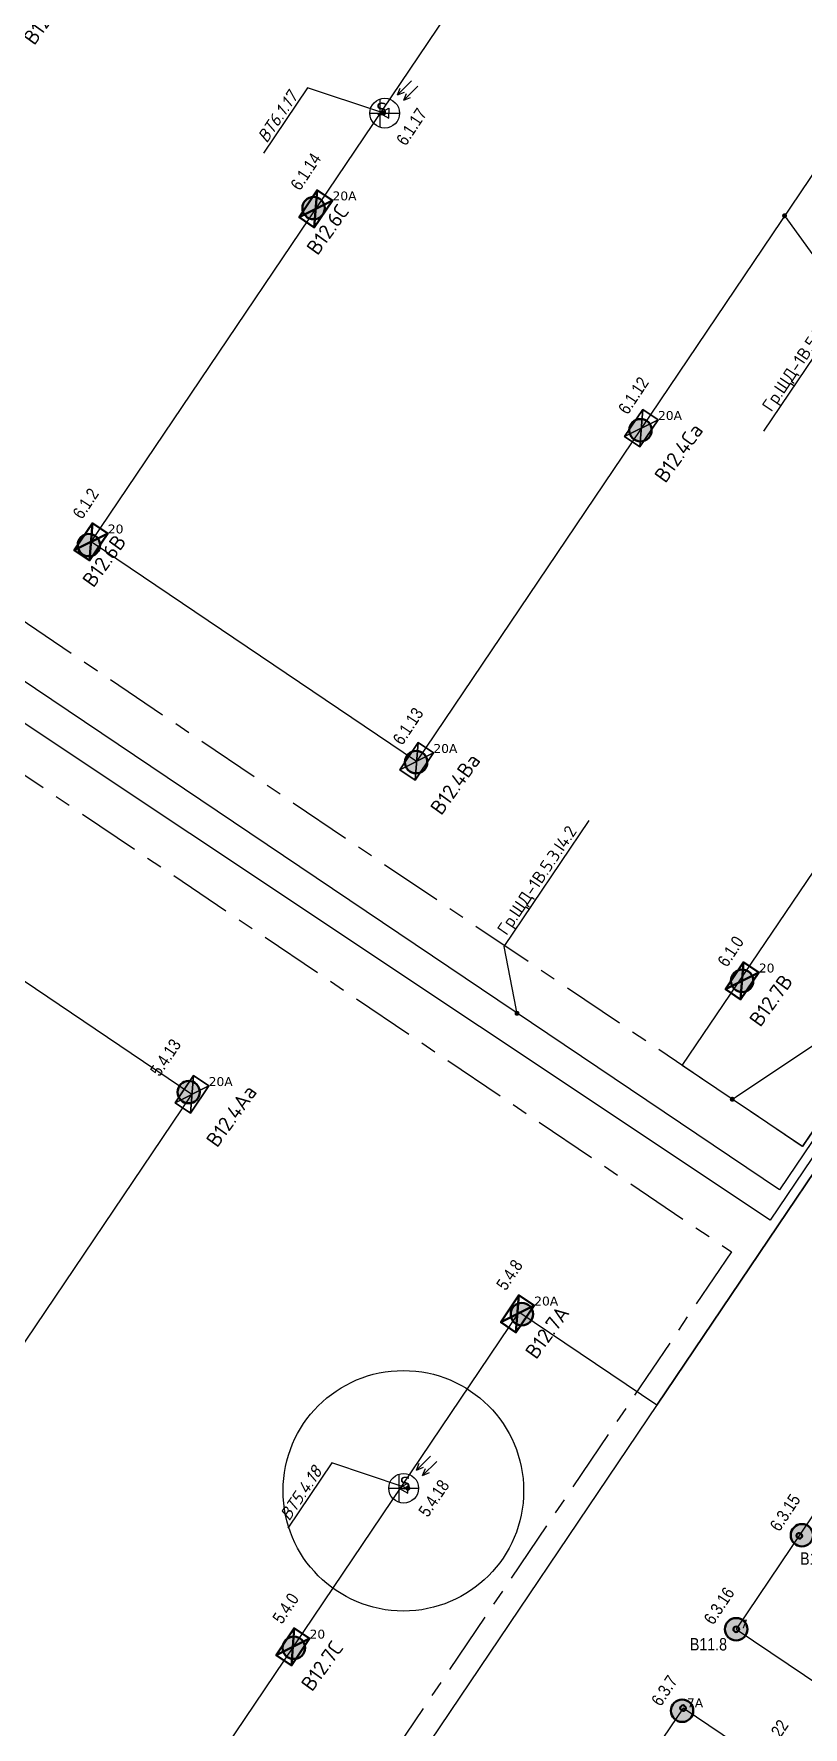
# Model space of a CAD drawing. Header units: millimetres. Extents: x -243740 to 150609, y -473655 to -165121.
# Drawn here: x 78050 to 93560, y -329956 to -295812 of the extents above; entities that cross this region are included whole.
import ezdxf
from ezdxf import colors
from ezdxf.entities.mleader import LeaderData, LeaderLine
from ezdxf.enums import TextEntityAlignment as Align
from ezdxf.math import Vec2, Vec3

# ---------------------------------------------------------------- set-up
doc = ezdxf.new("R2010")
doc.units = ezdxf.units.MM
doc.linetypes.add('Линия сетки', pattern=[22.225, 12.7, -3.175, 3.175, -3.175])
for name, color, linetype, lineweight in [('0_Авт.', 255, 'Continuous', 5), ('_освещение_dali', 3, 'Continuous', 50), ('DALLI', 6, 'TRAY', 30), ('DLX_FL2_LUM 5', 5, 'Continuous', 40), ('Аварийное_овещение', 1, 'Continuous', 30), ('Освещение', 5, 'Continuous', 30), ('Светильники аварийные', 1, 'Continuous', 40)]:
    doc.layers.add(name, color=color, linetype=linetype, lineweight=lineweight)
for name, color, linetype in [('_HMI', 6, 'Continuous'), ('_Гр.ЩД-1В.5.3.I4.1', 6, 'Continuous'), ('_Гр.ЩД-1В.5.3.I4.2', 6, 'Continuous'), ('_Гр.ЩД-1В.5.3.I4.4', 6, 'Continuous'), ('_Гр.ЩД-1В.5.3.I4.5', 6, 'Continuous'), ('_Гр.ЩД-1В.5.3.I4.7', 6, 'Continuous')]:
    doc.layers.add(name, color=color, linetype=linetype)
doc.layers.add('DLX_FL1_LUM 9', color=7, linetype='Continuous', lineweight=40, true_color=0xf70808)
doc.layers.add('сВЕтильники', color=7, linetype='Continuous', lineweight=40, true_color=0x600080)
doc.styles.add('Arial Narrow_6', font='ARIALN.TTF', dxfattribs={"height": 193.245432})
doc.styles.add('ELine', font='txt.shx')
doc.styles.add('ISOCPEUR', font='isocpeur.ttf')
doc.styles.add('ISOCPEUR_1', font='isocpeur.ttf', dxfattribs={"height": 200})
doc.styles.get("Standard").update_dxf_attribs({"font": 'ARIALN.TTF'})
doc.styles.add('TableTextStyle', font='')
doc.styles.add('Шрифт - 200', font='', dxfattribs={"height": 200})
doc.styles.get('TableTextStyle').set_extended_font_data('VERDANA.TTF')
doc.styles.get('Шрифт - 200').set_extended_font_data('GOST Common', italic=True)
doc.linetypes.add('TRAY', pattern='A,12.119257,["_",ELine,S=4.5,R=90,X=0,Y=-1.555839],0.750382,["_",ELine,S=4.5,R=0,X=0,Y=-0.805849],1.314849,["_",ELine,S=4.5,R=0,X=0,Y=-0.805849],2.250029,["_",ELine,S=4.5,R=90,X=0,Y=-1.555839],13.565483', length=30)
doc.linetypes.add('Truba', pattern='A,3e-05,[4,MSH_7,S=1,R=0,X=0,Y=0],-3.022072', length=3.022102)
doc.linetypes.add('Проводка в лотке', pattern='A,7.5,[130,ltypeshp.shx,S=0.5,R=0,X=0,Y=0],1,[130,ltypeshp.shx,S=1,R=90,X=0,Y=-0.5],1,[130,ltypeshp.shx,S=0.5,R=0,X=0,Y=0],7.5', length=17)

# ---------------------------------------------------------------- blocks, each defined once
blk = doc.blocks.new('A$C0249faeb')
at = {"layer": 'DALLI', "color": 0, "linetype": 'Линия сетки', "lineweight": -3, "ltscale": 100}
for points in [[(-32903, -22743), (-49501, -47350), (-75483, -29824), (-58886, -5217)], [(-50932, -49471), (-66828, -73039), (-92811, -55514), (-76915, -31946)]]:
    blk.add_lwpolyline(points, close=True, dxfattribs=at)
blk = doc.blocks.new('A$C85fa3c5e')
at = {"layer": '0_Авт.', "color": 6, "lineweight": 25, "ltscale": 100}
for points in [[(5.42, 6.5), (2.59, 3.68), (3.15, 5.07)], [(5.42, 6.5), (2.59, 3.68), (3.98, 4.24)], [(6.66, 5.43), (3.83, 2.6), (4.39, 3.99)], [(6.66, 5.43), (3.83, 2.6), (5.22, 3.16)], [(-3, 0), (3, 0)], [(-0.97, 2.84), (-0.98, -2.84)], [(-0.98, 0), (0.85, 1), (0.85, -0.01)], [(-0.98, 0), (0.84, -1.02), (0.85, -0.01)]]:
    blk.add_lwpolyline(points, dxfattribs=at)
blk.add_circle((0, 0), 3, dxfattribs=at)
blk = doc.blocks.new('_Dot')
at = {"color": 0, "linetype": 'ByBlock', "lineweight": -2}
blk.add_line((-0.5, 0), (-1, 0), dxfattribs=at)
at = {"color": 0, "linetype": 'ByBlock', "const_width": 0.5}
blk.add_lwpolyline([(-0.25, 0, 1), (0.25, 0, 1)], format="xyb", close=True, dxfattribs=at)
blk = doc.blocks.new('26494_2_0')
mesh = blk.add_polyface()
corners = [(0.186, 0.329, -0.215), (0.186, -0.329), (0.186, -0.329, -0.215), (0.186, -0.329), (0.186, 0.329, -0.215), (0.186, 0.329), (0.186, -0.329, -0.215), (-0.186, -0.329), (-0.186, -0.329, -0.215), (-0.186, -0.329), (0.186, -0.329, -0.215), (0.186, -0.329), (-0.186, -0.329, -0.215), (-0.186, 0.329), (-0.186, 0.329, -0.215), (-0.186, 0.329), (-0.186, -0.329, -0.215), (-0.186, -0.329), (-0.186, 0.329, -0.215), (0.186, 0.329), (0.186, 0.329, -0.215), (0.186, 0.329), (-0.186, 0.329, -0.215), (-0.186, 0.329), (0.186, 0.329), (-0.186, -0.329), (0.186, -0.329), (-0.186, -0.329), (0.186, 0.329), (-0.186, 0.329), (-0.186, 0.329, -0.215), (0.186, -0.329, -0.215), (-0.186, -0.329, -0.215), (0.186, -0.329, -0.215), (-0.186, 0.329, -0.215), (0.186, 0.329, -0.215)]
mesh.append_faces([[corners[k] for k in face] for face in [(0, 1, 2), (3, 4, 5), (6, 7, 8), (9, 10, 11), (12, 13, 14), (15, 16, 17), (18, 19, 20), (21, 22, 23), (24, 25, 26), (27, 28, 29), (30, 31, 32), (33, 34, 35)]])
blk = doc.blocks.new('26549_2_0')
mesh = blk.add_polyface()
corners = [(0.186, 0.329, -0.215), (0.186, -0.329), (0.186, -0.329, -0.215), (0.186, -0.329), (0.186, 0.329, -0.215), (0.186, 0.329), (0.186, -0.329, -0.215), (-0.186, -0.329), (-0.186, -0.329, -0.215), (-0.186, -0.329), (0.186, -0.329, -0.215), (0.186, -0.329), (-0.186, -0.329, -0.215), (-0.186, 0.329), (-0.186, 0.329, -0.215), (-0.186, 0.329), (-0.186, -0.329, -0.215), (-0.186, -0.329), (-0.186, 0.329, -0.215), (0.186, 0.329), (0.186, 0.329, -0.215), (0.186, 0.329), (-0.186, 0.329, -0.215), (-0.186, 0.329), (0.186, 0.329), (-0.186, -0.329), (0.186, -0.329), (-0.186, -0.329), (0.186, 0.329), (-0.186, 0.329), (-0.186, 0.329, -0.215), (0.186, -0.329, -0.215), (-0.186, -0.329, -0.215), (0.186, -0.329, -0.215), (-0.186, 0.329, -0.215), (0.186, 0.329, -0.215)]
mesh.append_faces([[corners[k] for k in face] for face in [(0, 1, 2), (3, 4, 5), (6, 7, 8), (9, 10, 11), (12, 13, 14), (15, 16, 17), (18, 19, 20), (21, 22, 23), (24, 25, 26), (27, 28, 29), (30, 31, 32), (33, 34, 35)]])
blk = doc.blocks.new('dgdg')
at = {"layer": 'Аварийное_овещение', "lineweight": 40, "xscale": 1000, "yscale": 1000, "zscale": 1000, "rotation": 325.9999999999997}
for p in [(324936, 93672, 3151), (320407, 86956, 3151), (315877, 80241, 3151)]:
    blk.add_blockref('26494_2_0', p, dxfattribs=at)
at = {"layer": 'сВЕтильники', "lineweight": 40, "xscale": 1000, "yscale": 1000, "zscale": 1000, "rotation": 325.9999999999997}
for name, p in [('26549_2_0', (318374, 98098, 3151)), ('26494_2_0', (313844, 91383, 3151)), ('26494_2_0', (326970, 82530, 3151)), ('26549_2_0', (322440, 75815, 3151)), ('26494_2_0', (317911, 69099, 3151))]:
    blk.add_blockref(name, p, dxfattribs=at)
at = {"layer": 'сВЕтильники', "style": 'ISOCPEUR_1'}
for s, p in [('В12.5С', (312698, 101376, 21000)), ('В12.6С', (318409, 97140, 21000)), ('В12.6В', (313890, 90440, 21000)), ('В12.7В', (327336, 81579, 21000)), ('В12.7А', (322818, 74879, 21000)), ('В12.7С', (318299, 68180, 21000))]:
    blk.add_text(s, height=300, rotation=54.2972, dxfattribs=at).set_placement(p)
at = {"layer": 'Светильники аварийные', "style": 'ISOCPEUR_1'}
for s, p in [('В12.4Са', (325423, 92548)), ('В12.4Ва', (320904, 85849)), ('В12.4Аа', (316385, 79149))]:
    blk.add_text(s, height=300, rotation=54.2972, dxfattribs=at).set_placement(p)
blk = doc.blocks.new('A$Caabd1818')
at = {"layer": 'DLX_FL1_LUM 9'}
for points in [[(87111, 67954, -2997), (87121, 67982, -2997)], [(87121, 67982, -2997), (87111, 67954, -2997)], [(87121, 67982, -2997), (87111, 67954, -2997)], [(87111, 67954, -2997), (87121, 67982, -2997)], [(87117, 67925, -2997), (87111, 67954, -2997)], [(87111, 67954, -2997), (87111, 67954, -2997)], [(87111, 67954, -2997), (87117, 67925, -2997)], [(87111, 67954, -2997), (87111, 67954, -2997)], [(87111, 67954, -2997), (87117, 67925, -2997)], [(87117, 67925, -2997), (87111, 67954, -2997)], [(87121, 67982, -2997), (87143, 68002, -2997)], [(87143, 68002, -2997), (87121, 67982, -2997)], [(87143, 68002, -2997), (87121, 67982, -2997)], [(87121, 67982, -2997), (87143, 68002, -2997)], [(87121, 67982, -2997), (87121, 67982, -2997)], [(87121, 67982, -2997), (87121, 67982, -2997)], [(87143, 68002, -2997), (87172, 68007, -2997)], [(87172, 68007, -2997), (87143, 68002, -2997)], [(87172, 68007, -2997), (87143, 68002, -2997)], [(87143, 68002, -2997), (87172, 68007, -2997)], [(87143, 68002, -2997), (87143, 68002, -2997)], [(87143, 68002, -2997), (87143, 68002, -2997)], [(87172, 68007, -2997), (87172, 68007, -2997)], [(87172, 68007, -2997), (87201, 67998, -2997)], [(87201, 67998, -2997), (87172, 68007, -2997)], [(87172, 68007, -2997), (87172, 68007, -2997)], [(87201, 67998, -2997), (87172, 68007, -2997)], [(87172, 68007, -2997), (87201, 67998, -2997)], [(87201, 67998, -2997), (87201, 67998, -2997)], [(87201, 67998, -2997), (87220, 67975, -2997)], [(87220, 67975, -2997), (87201, 67998, -2997)], [(87201, 67998, -2997), (87201, 67998, -2997)], [(87220, 67975, -2997), (87201, 67998, -2997)], [(87201, 67998, -2997), (87220, 67975, -2997)], [(87226, 67946, -2997), (87216, 67918, -2997)], [(87216, 67918, -2997), (87226, 67946, -2997)], [(87216, 67918, -2997), (87226, 67946, -2997)], [(87226, 67946, -2997), (87216, 67918, -2997)], [(87220, 67975, -2997), (87220, 67975, -2997)], [(87220, 67975, -2997), (87226, 67946, -2997)], [(87226, 67946, -2997), (87220, 67975, -2997)], [(87220, 67975, -2997), (87220, 67975, -2997)], [(87226, 67946, -2997), (87220, 67975, -2997)], [(87220, 67975, -2997), (87226, 67946, -2997)], [(87226, 67946, -2997), (87226, 67946, -2997)], [(87226, 67946, -2997), (87226, 67946, -2997)], [(87136, 67902, -2997), (87117, 67925, -2997)], [(87117, 67925, -2997), (87117, 67925, -2997)], [(87117, 67925, -2997), (87136, 67902, -2997)], [(87117, 67925, -2997), (87117, 67925, -2997)], [(87117, 67925, -2997), (87136, 67902, -2997)], [(87136, 67902, -2997), (87117, 67925, -2997)], [(87164, 67893, -2997), (87136, 67902, -2997)], [(87136, 67902, -2997), (87136, 67902, -2997)], [(87136, 67902, -2997), (87164, 67893, -2997)], [(87136, 67902, -2997), (87136, 67902, -2997)], [(87136, 67902, -2997), (87164, 67893, -2997)], [(87164, 67893, -2997), (87136, 67902, -2997)], [(87194, 67898, -2997), (87164, 67893, -2997)], [(87164, 67893, -2997), (87194, 67898, -2997)], [(87164, 67893, -2997), (87194, 67898, -2997)], [(87194, 67898, -2997), (87164, 67893, -2997)], [(87164, 67893, -2997), (87164, 67893, -2997)], [(87164, 67893, -2997), (87164, 67893, -2997)], [(87216, 67918, -2997), (87194, 67898, -2997)], [(87194, 67898, -2997), (87216, 67918, -2997)], [(87194, 67898, -2997), (87216, 67918, -2997)], [(87216, 67918, -2997), (87194, 67898, -2997)], [(87194, 67898, -2997), (87194, 67898, -2997)], [(87194, 67898, -2997), (87194, 67898, -2997)], [(87216, 67918, -2997), (87216, 67918, -2997)], [(87216, 67918, -2997), (87216, 67918, -2997)]]:
    blk.add_polyline3d(points, dxfattribs=at)
at = {"layer": 'DLX_FL2_LUM 5'}
for points in [[(89454, 71428, -2997), (89464, 71456, -2997)], [(89464, 71456, -2997), (89454, 71428, -2997)], [(89464, 71456, -2997), (89454, 71428, -2997)], [(89454, 71428, -2997), (89464, 71456, -2997)], [(89460, 71399, -2997), (89454, 71428, -2997)], [(89454, 71428, -2997), (89454, 71428, -2997)], [(89454, 71428, -2997), (89460, 71399, -2997)], [(89454, 71428, -2997), (89454, 71428, -2997)], [(89454, 71428, -2997), (89460, 71399, -2997)], [(89460, 71399, -2997), (89454, 71428, -2997)], [(89480, 71376, -2997), (89460, 71399, -2997)], [(89460, 71399, -2997), (89460, 71399, -2997)], [(89460, 71399, -2997), (89480, 71376, -2997)], [(89460, 71399, -2997), (89460, 71399, -2997)], [(89460, 71399, -2997), (89480, 71376, -2997)], [(89480, 71376, -2997), (89460, 71399, -2997)], [(89464, 71456, -2997), (89487, 71476, -2997)], [(89487, 71476, -2997), (89464, 71456, -2997)], [(89487, 71476, -2997), (89464, 71456, -2997)], [(89464, 71456, -2997), (89487, 71476, -2997)], [(89464, 71456, -2997), (89464, 71456, -2997)], [(89464, 71456, -2997), (89464, 71456, -2997)], [(89508, 71367, -2997), (89480, 71376, -2997)], [(89480, 71376, -2997), (89480, 71376, -2997)], [(89480, 71376, -2997), (89508, 71367, -2997)], [(89480, 71376, -2997), (89480, 71376, -2997)], [(89480, 71376, -2997), (89508, 71367, -2997)], [(89508, 71367, -2997), (89480, 71376, -2997)], [(89487, 71476, -2997), (89516, 71481, -2997)], [(89516, 71481, -2997), (89487, 71476, -2997)], [(89516, 71481, -2997), (89487, 71476, -2997)], [(89487, 71476, -2997), (89516, 71481, -2997)], [(89487, 71476, -2997), (89487, 71476, -2997)], [(89487, 71476, -2997), (89487, 71476, -2997)], [(89537, 71372, -2997), (89508, 71367, -2997)], [(89508, 71367, -2997), (89537, 71372, -2997)], [(89508, 71367, -2997), (89537, 71372, -2997)], [(89537, 71372, -2997), (89508, 71367, -2997)], [(89508, 71367, -2997), (89508, 71367, -2997)], [(89508, 71367, -2997), (89508, 71367, -2997)], [(89516, 71481, -2997), (89516, 71481, -2997)], [(89516, 71481, -2997), (89544, 71472, -2997)], [(89544, 71472, -2997), (89516, 71481, -2997)], [(89516, 71481, -2997), (89516, 71481, -2997)], [(89544, 71472, -2997), (89516, 71481, -2997)], [(89516, 71481, -2997), (89544, 71472, -2997)], [(89559, 71392, -2997), (89537, 71372, -2997)], [(89537, 71372, -2997), (89559, 71392, -2997)], [(89537, 71372, -2997), (89559, 71392, -2997)], [(89559, 71392, -2997), (89537, 71372, -2997)], [(89537, 71372, -2997), (89537, 71372, -2997)], [(89537, 71372, -2997), (89537, 71372, -2997)], [(89544, 71472, -2997), (89544, 71472, -2997)], [(89544, 71472, -2997), (89563, 71449, -2997)], [(89563, 71449, -2997), (89544, 71472, -2997)], [(89544, 71472, -2997), (89544, 71472, -2997)], [(89563, 71449, -2997), (89544, 71472, -2997)], [(89544, 71472, -2997), (89563, 71449, -2997)], [(89569, 71420, -2997), (89559, 71392, -2997)], [(89559, 71392, -2997), (89569, 71420, -2997)], [(89559, 71392, -2997), (89569, 71420, -2997)], [(89569, 71420, -2997), (89559, 71392, -2997)], [(89559, 71392, -2997), (89559, 71392, -2997)], [(89559, 71392, -2997), (89559, 71392, -2997)], [(89563, 71449, -2997), (89563, 71449, -2997)], [(89563, 71449, -2997), (89569, 71420, -2997)], [(89569, 71420, -2997), (89563, 71449, -2997)], [(89563, 71449, -2997), (89563, 71449, -2997)], [(89569, 71420, -2997), (89563, 71449, -2997)], [(89563, 71449, -2997), (89569, 71420, -2997)], [(89569, 71420, -2997), (89569, 71420, -2997)], [(89569, 71420, -2997), (89569, 71420, -2997)], [(88184, 69544, -2997), (88193, 69573, -2997)], [(88193, 69573, -2997), (88184, 69544, -2997)], [(88193, 69573, -2997), (88184, 69544, -2997)], [(88184, 69544, -2997), (88193, 69573, -2997)], [(88189, 69515, -2997), (88184, 69544, -2997)], [(88184, 69544, -2997), (88184, 69544, -2997)], [(88184, 69544, -2997), (88189, 69515, -2997)], [(88184, 69544, -2997), (88184, 69544, -2997)], [(88184, 69544, -2997), (88189, 69515, -2997)], [(88189, 69515, -2997), (88184, 69544, -2997)], [(88209, 69493, -2997), (88189, 69515, -2997)], [(88189, 69515, -2997), (88189, 69515, -2997)], [(88189, 69515, -2997), (88209, 69493, -2997)], [(88189, 69515, -2997), (88189, 69515, -2997)], [(88189, 69515, -2997), (88209, 69493, -2997)], [(88209, 69493, -2997), (88189, 69515, -2997)], [(88193, 69573, -2997), (88216, 69592, -2997)], [(88216, 69592, -2997), (88193, 69573, -2997)], [(88216, 69592, -2997), (88193, 69573, -2997)], [(88193, 69573, -2997), (88216, 69592, -2997)], [(88193, 69573, -2997), (88193, 69573, -2997)], [(88193, 69573, -2997), (88193, 69573, -2997)], [(88237, 69483, -2997), (88209, 69493, -2997)], [(88209, 69493, -2997), (88209, 69493, -2997)], [(88209, 69493, -2997), (88237, 69483, -2997)], [(88209, 69493, -2997), (88209, 69493, -2997)], [(88209, 69493, -2997), (88237, 69483, -2997)], [(88237, 69483, -2997), (88209, 69493, -2997)], [(88216, 69592, -2997), (88245, 69598, -2997)], [(88245, 69598, -2997), (88216, 69592, -2997)], [(88245, 69598, -2997), (88216, 69592, -2997)], [(88216, 69592, -2997), (88245, 69598, -2997)], [(88216, 69592, -2997), (88216, 69592, -2997)], [(88216, 69592, -2997), (88216, 69592, -2997)], [(88266, 69489, -2997), (88237, 69483, -2997)], [(88237, 69483, -2997), (88266, 69489, -2997)], [(88237, 69483, -2997), (88266, 69489, -2997)], [(88266, 69489, -2997), (88237, 69483, -2997)], [(88237, 69483, -2997), (88237, 69483, -2997)], [(88237, 69483, -2997), (88237, 69483, -2997)], [(88245, 69598, -2997), (88245, 69598, -2997)], [(88245, 69598, -2997), (88273, 69588, -2997)], [(88273, 69588, -2997), (88245, 69598, -2997)], [(88245, 69598, -2997), (88245, 69598, -2997)], [(88273, 69588, -2997), (88245, 69598, -2997)], [(88245, 69598, -2997), (88273, 69588, -2997)], [(88289, 69508, -2997), (88266, 69489, -2997)], [(88266, 69489, -2997), (88289, 69508, -2997)], [(88266, 69489, -2997), (88289, 69508, -2997)], [(88289, 69508, -2997), (88266, 69489, -2997)], [(88266, 69489, -2997), (88266, 69489, -2997)], [(88266, 69489, -2997), (88266, 69489, -2997)], [(88273, 69588, -2997), (88273, 69588, -2997)], [(88273, 69588, -2997), (88293, 69566, -2997)], [(88293, 69566, -2997), (88273, 69588, -2997)], [(88273, 69588, -2997), (88273, 69588, -2997)], [(88293, 69566, -2997), (88273, 69588, -2997)], [(88273, 69588, -2997), (88293, 69566, -2997)], [(88298, 69536, -2997), (88289, 69508, -2997)], [(88289, 69508, -2997), (88298, 69536, -2997)], [(88289, 69508, -2997), (88298, 69536, -2997)], [(88298, 69536, -2997), (88289, 69508, -2997)], [(88289, 69508, -2997), (88289, 69508, -2997)], [(88289, 69508, -2997), (88289, 69508, -2997)], [(88293, 69566, -2997), (88293, 69566, -2997)], [(88293, 69566, -2997), (88298, 69536, -2997)], [(88298, 69536, -2997), (88293, 69566, -2997)], [(88293, 69566, -2997), (88293, 69566, -2997)], [(88298, 69536, -2997), (88293, 69566, -2997)], [(88293, 69566, -2997), (88298, 69536, -2997)], [(88298, 69536, -2997), (88298, 69536, -2997)], [(88298, 69536, -2997), (88298, 69536, -2997)]]:
    blk.add_polyline3d(points, dxfattribs=at)
at = {"layer": 'Освещение', "lineweight": 40, "style": 'Arial Narrow_6'}
for p in [(89529, 70840), (87307, 69112)]:
    blk.add_text('В11.8', height=250, dxfattribs=at).set_placement(p)
blk = doc.blocks.new('A$Cab2378fa')
at = {"lineweight": 25}
h = blk.add_hatch(color=0, dxfattribs=at)
h.paths.add_polyline_path([(162, -157, 0.442338), (148, 178), (0, 0)])
h.paths.add_polyline_path([(-142, -170), (0, 0), (-163, 158, 0.430096)])
at = {"lineweight": 25, "true_color": 0xfff5f5}
h = blk.add_hatch(color=7, dxfattribs=at)
h.dxf.hatch_style = 1
h.paths.add_polyline_path([(0, 0), (-142, -170, 0.174923), (3, -222, 0.197808), (162, -157)])
h.paths.add_polyline_path([(-163, 158), (0, 0), (148, 178, 0.175398), (3, 230, 0.209014)])
blk.add_circle((3, 4), 226)

msp = doc.modelspace()

# ---------------------------------------------------------------- linework, layer by layer
at = {"layer": '_HMI', "ltscale": 100}
msp.add_lwpolyline([(86493, -330560), (86044, -330240), (90622, -323453), (90613, -323466), (104301, -303173), (110456, -307324)], dxfattribs=at)
at = {"layer": '_Гр.ЩД-1В.5.3.I4.1', "ltscale": 100}
msp.add_lwpolyline([(110536, -307227), (104220, -302967), (92894, -319736), (63625, -300232), (47676, -323876), (41395, -319639), (54986, -299489), (48494, -295110), (34902, -315260), (28255, -310777), (41847, -290627), (35321, -286225), (21729, -306375)], dxfattribs=at)
at = {"layer": '_Гр.ЩД-1В.5.3.I4.2', "ltscale": 100}
msp.add_lwpolyline([(110553, -307179), (104099, -302825), (93081, -319123), (64061, -299585), (79386, -276865), (73104, -272628), (59516, -292774), (53023, -288395), (66612, -268249), (59965, -263766), (46376, -283912), (39850, -279510), (53439, -259364)], dxfattribs=at)
at = {"layer": '_Гр.ЩД-1В.5.3.I4.4', "ltscale": 100}
msp.add_lwpolyline([(110456, -307324), (104301, -303173), (90613, -323466), (87825, -321585), (74209, -341773), (67646, -337346), (81237, -317196), (74675, -312769), (61083, -332920), (54520, -328493), (68112, -308343)], dxfattribs=at)
at = {"layer": '_Гр.ЩД-1В.5.3.I4.5', "ltscale": 100}
msp.add_lwpolyline([(110609, -307096), (104050, -302672), (93545, -318248), (91123, -316614), (105918, -294762), (99355, -290335), (85767, -310481), (79204, -306054), (92792, -285908), (86230, -281482), (72641, -301627)], dxfattribs=at)
at = {"layer": '_Гр.ЩД-1В.5.3.I4.7', "ltscale": 100}
msp.add_lwpolyline([(110621, -307526), (105578, -315003), (102383, -312871), (92210, -327982), (99838, -333115), (98756, -334717), (91140, -329573), (90069, -331157), (97694, -336298), (97170, -337088), (89162, -331687), (79471, -345952)], dxfattribs=at)
at = {"layer": 'Defpoints', "color": 3, "ltscale": 100}
msp.add_circle((85500, -325190, 11785), 2425, dxfattribs=at)

# ---------------------------------------------------------------- block references
at = {"layer": '0_Авт.', "color": 3, "linetype": 'Проводка в лотке', "ltscale": 100, "xscale": 100, "yscale": 100, "zscale": 100}
for p in [(85123, -297412, 11785), (85506, -325139, 11785)]:
    msp.add_blockref('A$C85fa3c5e', p, dxfattribs=at)
at = {"layer": '_освещение_dali', "color": 1, "ltscale": 100}
for p in [(83687, -299329), (90277, -303809), (85754, -310500), (81168, -317155), (87887, -321633), (91117, -329628, -2997)]:
    msp.add_blockref('A$Cab2378fa', p, dxfattribs=at)
at = {"layer": '_освещение_dali', "color": 5, "ltscale": 100}
for p in [(79157, -306124), (92327, -314911, 2936), (93533, -326091, -2997), (92207, -327986), (83289, -328359)]:
    msp.add_blockref('A$Cab2378fa', p, dxfattribs=at)
at = {"layer": 'Defpoints', "color": 3, "ltscale": 100}
msp.add_blockref('A$C0249faeb', (143045, -270898), dxfattribs=at)
at = {"layer": 'Defpoints', "linetype": 'Truba'}
msp.add_blockref('dgdg', (-234640, -397437), dxfattribs=at)
at = {"layer": 'Defpoints', "linetype": 'Truba', "ltscale": 100}
msp.add_blockref('A$Caabd1818', (3970, -397522), dxfattribs=at)

# ---------------------------------------------------------------- texts
at = {"layer": '_Гр.ЩД-1В.5.3.I4.4', "ltscale": 100}
for s, p in [('5.4.13', (80870, -316564)), ('5.4.8', (87804, -320947)), ('5.4.18', (86279, -325451)), ('5.4.0', (83291, -327671))]:
    msp.add_text(s, height=250, rotation=56, dxfattribs=at).set_placement(p, align=Align.BOTTOM_CENTER)
at = {"layer": '_Гр.ЩД-1В.5.3.I4.5', "ltscale": 100}
for s, p in [('6.1.17', (85830, -297795)), ('6.1.14', (83697, -298699)), ('6.1.12', (90305, -303215)), ('6.1.2', (79261, -305391)), ('6.1.13', (85760, -309882)), ('6.1.0', (92264, -314423))]:
    msp.add_text(s, height=250, rotation=56.5225, dxfattribs=at).set_placement(p, align=Align.BOTTOM_CENTER)
at = {"layer": '_Гр.ЩД-1В.5.3.I4.7', "ltscale": 100}
for s, p in [('6.3.15', (93362, -325738)), ('6.3.16', (92030, -327619)), ('6.3.7', (90928, -329329)), ('6.3.22', (93121, -330290))]:
    msp.add_text(s, height=250, rotation=56.5225, dxfattribs=at).set_placement(p, align=Align.BOTTOM_CENTER)
at = {"layer": '_освещение_dali', "color": 254, "true_color": 0xeeb4ce, "style": 'TableTextStyle'}
for s, height, p in [('S', 250, (84950, -297450)), ('20А', 180, (84072, -299170, 3151)), ('20А', 180, (90634, -303597, 3151)), ('20', 180, (79542, -305886, 3151)), ('20А', 180, (86105, -310312, 3151)), ('20', 180, (92668, -314739, 3151))]:
    msp.add_text(s, height=height, dxfattribs=at).set_placement(p)
at = {"layer": '_освещение_dali', "color": 254, "true_color": 0xddbad0, "style": 'TableTextStyle'}
for s, height, p in [('20А', 180, (81575, -317028, 3151)), ('20А', 180, (88138, -321454, 3151)), ('S', 250, (85427, -325159, 11785)), ('20', 180, (83609, -328170, 3151))]:
    msp.add_text(s, height=height, dxfattribs=at).set_placement(p)
at = {"layer": '_освещение_dali', "color": 231, "true_color": 0xf99fb5, "style": 'TableTextStyle'}
for s, p in [('7', (92291, -327966, -2997)), ('7А', (91218, -329556, -2997))]:
    msp.add_text(s, height=180, dxfattribs=at).set_placement(p)

# ---------------------------------------------------------------- leaders
at = {"layer": '_Гр.ЩД-1В.5.3.I4.2', "ltscale": 100}
ml = msp.add_multileader_mtext('Standard', dxfattribs=at)
ml.set_content('Гр.ЩД-1В.5.3.I4.2', color=256, style='ISOCPEUR')
ml.set_leader_properties()
ml.set_arrow_properties(name='DOT')
ml.build(insert=Vec2(0, 0))
ml.multileader.update_dxf_attribs({"has_dogleg": 0, "text_left_attachment_type": 6, "text_right_attachment_type": 6, "arrow_head_size": 100})
ctx = ml.context
ctx.base_point, ctx.char_height, ctx.arrow_head_size, ctx.landing_gap_size, ctx.plane_origin, ctx.plane_x_axis, ctx.plane_y_axis = Vec3(87532, -314215), 250, 100, 200, Vec3(28825, -172760), Vec3(0.559193, 0.829038), Vec3(-0.829038, 0.559193)
ctx.left_attachment, ctx.right_attachment = 6, 6
notes = []
notes.append((ctx, [(0, (1, 1, 0), (87527, -314222), (0.559193, 0.829038), 8, [(1, [(87791, -315562)], 0, [])])]))
ctx.mtext.insert, ctx.mtext.text_direction, ctx.mtext.rotation, ctx.mtext.flow_direction = Vec3(87374, -313868), Vec3(0.559193, 0.829038), 0.977384, 5
at = {"layer": '_Гр.ЩД-1В.5.3.I4.5', "ltscale": 100}
ml = msp.add_multileader_mtext('Standard', dxfattribs=at)
ml.set_content('Гр.ЩД-1В.5.3.I4.5', color=256, style='ISOCPEUR')
ml.set_leader_properties()
ml.set_arrow_properties(name='DOT')
ml.build(insert=Vec2(0, 0))
ml.multileader.update_dxf_attribs({"has_dogleg": 0, "text_left_attachment_type": 6, "text_right_attachment_type": 6, "arrow_head_size": 100})
ctx = ml.context
ctx.base_point, ctx.char_height, ctx.arrow_head_size, ctx.landing_gap_size, ctx.plane_origin, ctx.plane_x_axis, ctx.plane_y_axis = Vec3(92872, -303660), 250, 100, 200, Vec3(34165, -162205), Vec3(0.559193, 0.829038), Vec3(-0.829038, 0.559193)
ctx.left_attachment, ctx.right_attachment = 6, 6
notes.append((ctx, [(1, (1, 1, 0), (94484, -301270), (-0.559193, -0.829038), 8, [(1, [(93186, -299481)], 0, [])])]))
ctx.mtext.insert, ctx.mtext.text_direction, ctx.mtext.rotation, ctx.mtext.flow_direction = Vec3(92714, -303312), Vec3(0.559193, 0.829038), 0.977384, 5
ml = msp.add_multileader_mtext('Standard', dxfattribs=at)
ml.set_content('Гр.ЩД-1В.5.3.I4.5', color=256, style='ISOCPEUR')
ml.set_leader_properties()
ml.set_arrow_properties(name='DOT')
ml.build(insert=Vec2(0, 0))
ml.multileader.update_dxf_attribs({"has_dogleg": 0, "text_left_attachment_type": 6, "text_right_attachment_type": 6, "arrow_head_size": 100})
ctx = ml.context
ctx.base_point, ctx.char_height, ctx.arrow_head_size, ctx.landing_gap_size, ctx.plane_origin, ctx.plane_x_axis, ctx.plane_y_axis = Vec3(94081, -315995), 250, 100, 200, Vec3(35375, -174539), Vec3(0.559193, 0.829038), Vec3(-0.829038, 0.559193)
ctx.left_attachment, ctx.right_attachment = 6, 6
notes.append((ctx, [(0, (1, 1, 0), (94077, -316001), (0.559193, 0.829038), 8, [(1, [(92132, -317295)], 0, [])])]))
ctx.mtext.insert, ctx.mtext.text_direction, ctx.mtext.rotation, ctx.mtext.flow_direction = Vec3(93924, -315647), Vec3(0.559193, 0.829038), 0.977384, 5
at = {"layer": '_освещение_dali'}
ml = msp.add_multileader_mtext('Standard', dxfattribs=at)
ml.set_content('{\\fISOCPEUR|b0|i1|c204|p34;ВТ6.1.17}', color=256, style='Шрифт - 200')
ml.set_leader_properties()
ml.set_arrow_properties(name='DOT')
ml.build(insert=Vec2(0, 0))
ml.multileader.update_dxf_attribs({"has_dogleg": 0, "text_left_attachment_type": 6, "text_right_attachment_type": 6, "arrow_head_size": 100})
ctx = ml.context
ctx.base_point, ctx.char_height, ctx.arrow_head_size, ctx.landing_gap_size, ctx.plane_origin, ctx.plane_x_axis, ctx.plane_y_axis = Vec3(82674, -298225), 250, 100, 200, Vec3(23925, -156149), Vec3(0.559193, 0.829038), Vec3(-0.829038, 0.559193)
ctx.left_attachment, ctx.right_attachment = 6, 6
notes.append((ctx, [(1, (1, 1, 0), (83572, -296893), (-0.559193, -0.829038), 8, [(1, [(85101, -297409)], 0, [])])]))
ctx.mtext.insert, ctx.mtext.text_direction, ctx.mtext.rotation, ctx.mtext.flow_direction = Vec3(82537, -297891), Vec3(0.559193, 0.829038), 0.977384, 5
ml = msp.add_multileader_mtext('Standard', dxfattribs=at)
ml.set_content('{\\fISOCPEUR|b0|i1|c204|p34;ВТ5.4.18}', color=256, style='Шрифт - 200')
ml.set_leader_properties()
ml.set_arrow_properties(name='DOT')
ml.build(insert=Vec2(0, 0))
ml.multileader.update_dxf_attribs({"has_dogleg": 0, "text_left_attachment_type": 6, "text_right_attachment_type": 6, "arrow_head_size": 100})
ctx = ml.context
ctx.base_point, ctx.char_height, ctx.arrow_head_size, ctx.landing_gap_size, ctx.plane_origin, ctx.plane_x_axis, ctx.plane_y_axis = Vec3(83126, -326010, 11785), 250, 100, 200, Vec3(24414, -183879, 11785), Vec3(0.559193, 0.829038), Vec3(-0.829038, 0.559193)
ctx.left_attachment, ctx.right_attachment = 6, 6
notes.append((ctx, [(1, (1, 1, 0), (84062, -324622, 11785), (-0.559193, -0.829038), 8, [(1, [(85591, -325139, 11785)], 0, [])])]))
ctx.mtext.insert, ctx.mtext.text_direction, ctx.mtext.rotation, ctx.mtext.flow_direction = Vec3(82989, -325676, 11785), Vec3(0.559193, 0.829038), 0.977384, 5
for ctx, leaders in notes:
    for number, flags, end, landing, length, lines in leaders:
        leader = LeaderData()
        leader.index, (leader.has_last_leader_line, leader.has_dogleg_vector, leader.attachment_direction) = number, flags
        leader.last_leader_point, leader.dogleg_vector, leader.dogleg_length = Vec3(end), Vec3(landing), length
        for number, points, colour, breaks in lines:
            line = LeaderLine()
            line.index, line.vertices, line.color, line.breaks = number, Vec3.list(points), colors.encode_raw_color(colour), breaks
            leader.lines.append(line)
        ctx.leaders.append(leader)

doc.saveas('drawing.dxf')
